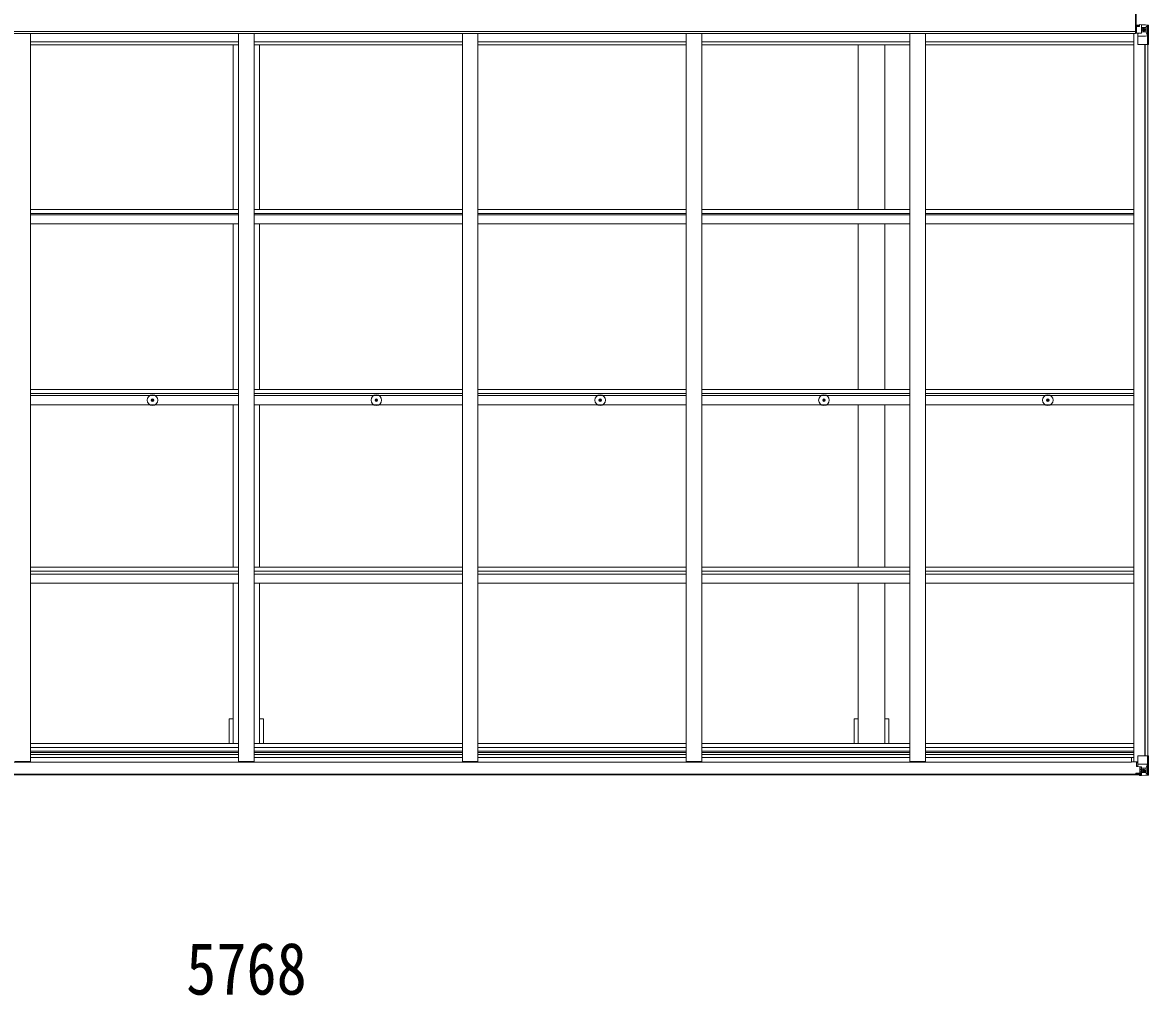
# Model space of a CAD drawing. Units: millimetres at full size, sheet at 1:35; details may follow other scales. Extents: x -9783 to 9892, y -6828 to 6752.
# Drawn here: x 2658 to 6260, y 456 to 3568 of the extents above; entities that cross this region are included whole.
import ezdxf
from ezdxf.enums import TextEntityAlignment as Align

# ---------------------------------------------------------------- set-up
doc = ezdxf.new("R2010")
doc.units = ezdxf.units.MM
doc.header["$LTSCALE"] = 35
for name, color, linetype, lineweight in [('0-1_本体', 4, 'Continuous', 9), ('0-2_部品', 7, 'Continuous', 9), ('0-3_ELV2', 3, 'Continuous', 9), ('0-A_寸法', 6, 'Continuous', 9)]:
    doc.layers.add(name, color=color, linetype=linetype, lineweight=lineweight)
doc.styles.add('ＭＳ ゴシック', font='')
doc.styles.get('ＭＳ ゴシック').set_extended_font_data('MS Gothic')

msp = doc.modelspace()

# ---------------------------------------------------------------- linework, layer by layer
at = {"layer": '0-1_本体'}
for p, q in [((6218.57, 3539.34), (529.57, 3539.62)), ((6218.57, 3532.65), (529.57, 3532.65)), ((2683.07, 3532.65), (2683.07, 1204.19)), ((3349.07, 3534.3), (3349.07, 1204.19)), ((3399.07, 3534.3), (3399.07, 1204.19)), ((4065.07, 3532.65), (4065.07, 1204.19)), ((4115.07, 3532.65), (4115.07, 1204.19)), ((4781.07, 3532.65), (4781.07, 1204.19)), ((4831.07, 3532.65), (4831.07, 1204.19)), ((5497.07, 3532.65), (5497.07, 1204.19)), ((5547.07, 3532.65), (5547.07, 1204.19)), ((6213.07, 3532.65), (6213.07, 1203.77)), ((6218.57, 3532.65), (6218.57, 3536.28)), ((6218.57, 3534.32), (6222.11, 3534.32)), ((6221.07, 3559.75), (6231.57, 3559.75)), ((2683.07, 3506.21), (3349.07, 3506.21)), ((2683.07, 3497.08), (3349.07, 3497.08)), ((3331.57, 3497.08), (3331.57, 2970.21)), ((3399.07, 3506.21), (4065.07, 3506.21)), ((3399.07, 3497.08), (4065.07, 3497.08)), ((3416.57, 3497.08), (3416.57, 2970.21)), ((4115.07, 3506.21), (4781.07, 3506.21)), ((4115.07, 3497.08), (4781.07, 3497.08)), ((4831.07, 3506.21), (5497.07, 3506.21)), ((4831.07, 3497.08), (5497.07, 3497.08)), ((5331.57, 3497.08), (5331.57, 2970.21)), ((5416.57, 3497.08), (5416.57, 2970.21)), ((5547.07, 3506.21), (6213.07, 3506.21)), ((5547.07, 3497.08), (6213.07, 3497.08)), ((6248.37, 3497.95), (6248.37, 1222.86)), ((6249.07, 3497.95), (6249.07, 1222.86)), ((6258.07, 3497.95), (6258.07, 1222.86)), ((2683.07, 2970.21), (3349.07, 2970.21)), ((2683.07, 2957.18), (3349.07, 2957.18)), ((3399.07, 2970.21), (4065.07, 2970.21)), ((3399.07, 2957.18), (4065.07, 2957.18)), ((4115.07, 2970.21), (4781.07, 2970.21)), ((4115.07, 2957.18), (4781.07, 2957.18)), ((4831.07, 2970.21), (5497.07, 2970.21)), ((4831.07, 2957.18), (5497.07, 2957.18)), ((5547.07, 2970.21), (6213.07, 2970.21)), ((5547.07, 2957.18), (6213.07, 2957.18)), ((2683.07, 2953.4), (3349.07, 2953.4)), ((2683.07, 2923.6), (3349.07, 2923.6)), ((3331.57, 2923.6), (3331.57, 2394.74)), ((3399.07, 2953.4), (4065.07, 2953.4)), ((3399.07, 2923.6), (4065.07, 2923.6)), ((3416.57, 2923.6), (3416.57, 2394.74)), ((4115.07, 2953.4), (4781.07, 2953.4)), ((4115.07, 2923.6), (4781.07, 2923.6)), ((4831.07, 2953.4), (5497.07, 2953.4)), ((4831.07, 2923.6), (5497.07, 2923.6)), ((5331.57, 2923.6), (5331.57, 2394.74)), ((5416.57, 2923.6), (5416.57, 2394.74)), ((5547.07, 2953.4), (6213.07, 2953.4)), ((5547.07, 2923.6), (6213.07, 2923.6)), ((2683.07, 2394.74), (3349.07, 2394.74)), ((2683.07, 2381.76), (3349.07, 2381.76)), ((3399.07, 2394.74), (4065.07, 2394.74)), ((3399.07, 2381.76), (4065.07, 2381.76)), ((4115.07, 2394.74), (4781.07, 2394.74)), ((4115.07, 2381.76), (4781.07, 2381.76)), ((4831.07, 2394.74), (5497.07, 2394.74)), ((4831.07, 2381.76), (5497.07, 2381.76)), ((5547.07, 2394.74), (6213.07, 2394.74)), ((5547.07, 2381.76), (6213.07, 2381.76)), ((2683.07, 2374.63), (3349.07, 2374.63)), ((2683.07, 2345.19), (3349.07, 2345.19)), ((3331.57, 2345.19), (3331.57, 1826.31)), ((3399.07, 2374.63), (4065.07, 2374.63)), ((3399.07, 2345.19), (4065.07, 2345.19)), ((3416.57, 2345.19), (3416.57, 1826.31)), ((4115.07, 2374.63), (4781.07, 2374.63)), ((4115.07, 2345.19), (4781.07, 2345.19)), ((4831.07, 2374.63), (5497.07, 2374.63)), ((4831.07, 2345.19), (5497.07, 2345.19)), ((5331.57, 2345.19), (5331.57, 1826.31)), ((5416.57, 2345.19), (5416.57, 1826.31)), ((5547.07, 2374.63), (6213.07, 2374.63)), ((5547.07, 2345.19), (6213.07, 2345.19)), ((2683.07, 1826.31), (3349.07, 1826.31)), ((2683.07, 1813.45), (3349.07, 1813.45)), ((2683.07, 1803.34), (3349.07, 1803.34)), ((3399.07, 1826.31), (4065.07, 1826.31)), ((3399.07, 1813.45), (4065.07, 1813.45)), ((3399.07, 1803.34), (4065.07, 1803.34)), ((4115.07, 1826.31), (4781.07, 1826.31)), ((4115.07, 1813.45), (4781.07, 1813.45)), ((4115.07, 1803.34), (4781.07, 1803.34)), ((4831.07, 1826.31), (5497.07, 1826.31)), ((4831.07, 1813.45), (5497.07, 1813.45)), ((4831.07, 1803.34), (5497.07, 1803.34)), ((5547.07, 1826.31), (6213.07, 1826.31)), ((5547.07, 1813.45), (6213.07, 1813.45)), ((5547.07, 1803.34), (6213.07, 1803.34)), ((2683.07, 1774.38), (3349.07, 1774.38)), ((3331.57, 1774.38), (3331.57, 1261.59)), ((3399.07, 1774.38), (4065.07, 1774.38)), ((3416.57, 1774.38), (3416.57, 1261.59)), ((4115.07, 1774.38), (4781.07, 1774.38)), ((4831.07, 1774.38), (5497.07, 1774.38)), ((5331.57, 1774.38), (5331.57, 1261.59)), ((5416.57, 1774.38), (5416.57, 1261.59)), ((5547.07, 1774.38), (6213.07, 1774.38)), ((3429.07, 1340.59), (3416.57, 1340.59)), ((3429.07, 1340.59), (3429.07, 1261.59)), ((5429.07, 1340.59), (5416.57, 1340.59)), ((5429.07, 1340.59), (5429.07, 1261.59)), ((2683.07, 1261.59), (3349.07, 1261.59)), ((3399.07, 1261.59), (4065.07, 1261.59)), ((4115.07, 1261.59), (4781.07, 1261.59)), ((4831.07, 1261.59), (5497.07, 1261.59)), ((5547.07, 1261.59), (6213.07, 1261.59)), ((2683.07, 1248.77), (3349.07, 1248.77)), ((2683.07, 1237.42), (3349.07, 1237.42)), ((2683.07, 1233.63), (3349.07, 1233.63)), ((2683.07, 1226.56), (3349.07, 1226.56)), ((3399.07, 1248.77), (4065.07, 1248.77)), ((3399.07, 1237.42), (4065.07, 1237.42)), ((3399.07, 1233.63), (4065.07, 1233.63)), ((3399.07, 1226.56), (4065.07, 1226.56)), ((4115.07, 1248.77), (4781.07, 1248.77)), ((4115.07, 1237.42), (4781.07, 1237.42)), ((4115.07, 1233.63), (4781.07, 1233.63)), ((4115.07, 1226.56), (4781.07, 1226.56)), ((4831.07, 1248.77), (5497.07, 1248.77)), ((4831.07, 1237.42), (5497.07, 1237.42)), ((4831.07, 1233.63), (5497.07, 1233.63)), ((4831.07, 1226.56), (5497.07, 1226.56)), ((5547.07, 1248.77), (6213.07, 1248.77)), ((5547.07, 1237.42), (6213.07, 1237.42)), ((5547.07, 1233.63), (6213.07, 1233.63)), ((5547.07, 1226.56), (6213.07, 1226.56)), ((542.57, 1202.13), (6205.57, 1202.13)), ((2633.07, 1204.19), (2683.07, 1204.19)), ((2683.07, 1217.2), (3349.07, 1217.2)), ((3349.07, 1204.19), (3399.07, 1204.19)), ((3399.07, 1217.2), (4065.07, 1217.2)), ((4065.07, 1204.19), (4115.07, 1204.19)), ((4115.07, 1217.2), (4781.07, 1217.2)), ((4781.07, 1204.19), (4831.07, 1204.19)), ((4831.07, 1217.2), (5497.07, 1217.2)), ((5497.07, 1204.19), (5547.07, 1204.19)), ((5547.07, 1217.2), (6213.07, 1217.2)), ((6205.57, 1217.2), (6205.57, 1202.13)), ((6226.07, 1203.77), (6213.07, 1203.77)), ((511.57, 1163.92), (6236.57, 1163.92)), ((511.57, 1161.86), (6236.57, 1161.86))]:
    msp.add_line(p, q, dxfattribs=at)
for points in [[(3331.57, 1340.59), (3319.07, 1340.59), (3319.07, 1261.59)], [(5331.57, 1340.59), (5319.07, 1340.59), (5319.07, 1261.59)]]:
    msp.add_lwpolyline(points, dxfattribs=at)
at = {"layer": '0-2_部品'}
for p, q in [((3071.71, 2360.56), (3072.82, 2360.58)), ((3071.71, 2359.56), (3072.82, 2359.54)), ((3072.82, 2360.58), (3073.33, 2360.68)), ((3072.82, 2359.54), (3073.33, 2359.44)), ((3073.43, 2361.2), (3073.33, 2360.68)), ((3073.43, 2358.92), (3073.33, 2359.44)), ((3073.45, 2362.3), (3073.43, 2361.2)), ((3073.45, 2357.81), (3073.43, 2358.92)), ((3074.45, 2362.3), (3074.47, 2361.2)), ((3074.45, 2357.81), (3074.47, 2358.92)), ((3074.47, 2361.2), (3074.57, 2360.68)), ((3074.47, 2358.92), (3074.57, 2359.44)), ((3075.09, 2360.58), (3074.57, 2360.68)), ((3075.09, 2359.54), (3074.57, 2359.44)), ((3076.2, 2360.56), (3075.09, 2360.58)), ((3076.2, 2359.56), (3075.09, 2359.54)), ((3787.71, 2360.56), (3788.82, 2360.58)), ((3787.71, 2359.56), (3788.82, 2359.54)), ((3788.82, 2360.58), (3789.33, 2360.68)), ((3788.82, 2359.54), (3789.33, 2359.44)), ((3789.43, 2361.2), (3789.33, 2360.68)), ((3789.43, 2358.92), (3789.33, 2359.44)), ((3789.45, 2362.3), (3789.43, 2361.2)), ((3789.45, 2357.81), (3789.43, 2358.92)), ((3790.45, 2362.3), (3790.47, 2361.2)), ((3790.45, 2357.81), (3790.47, 2358.92)), ((3790.47, 2361.2), (3790.57, 2360.68)), ((3790.47, 2358.92), (3790.57, 2359.44)), ((3791.09, 2360.58), (3790.57, 2360.68)), ((3791.09, 2359.54), (3790.57, 2359.44)), ((3792.2, 2360.56), (3791.09, 2360.58)), ((3792.2, 2359.56), (3791.09, 2359.54)), ((4503.71, 2360.56), (4504.82, 2360.58)), ((4503.71, 2359.56), (4504.82, 2359.54)), ((4504.82, 2360.58), (4505.33, 2360.68)), ((4504.82, 2359.54), (4505.33, 2359.44)), ((4505.43, 2361.2), (4505.33, 2360.68)), ((4505.43, 2358.92), (4505.33, 2359.44)), ((4505.45, 2362.3), (4505.43, 2361.2)), ((4505.45, 2357.81), (4505.43, 2358.92)), ((4506.45, 2362.3), (4506.47, 2361.2)), ((4506.45, 2357.81), (4506.47, 2358.92)), ((4506.47, 2361.2), (4506.57, 2360.68)), ((4506.47, 2358.92), (4506.57, 2359.44)), ((4507.09, 2360.58), (4506.57, 2360.68)), ((4507.09, 2359.54), (4506.57, 2359.44)), ((4508.2, 2360.56), (4507.09, 2360.58)), ((4508.2, 2359.56), (4507.09, 2359.54)), ((5219.71, 2360.56), (5220.82, 2360.58)), ((5219.71, 2359.56), (5220.82, 2359.54)), ((5220.82, 2360.58), (5221.33, 2360.68)), ((5220.82, 2359.54), (5221.33, 2359.44)), ((5221.43, 2361.2), (5221.33, 2360.68)), ((5221.43, 2358.92), (5221.33, 2359.44)), ((5221.45, 2362.3), (5221.43, 2361.2)), ((5221.45, 2357.81), (5221.43, 2358.92)), ((5222.45, 2362.3), (5222.47, 2361.2)), ((5222.45, 2357.81), (5222.47, 2358.92)), ((5222.47, 2361.2), (5222.57, 2360.68)), ((5222.47, 2358.92), (5222.57, 2359.44)), ((5223.09, 2360.58), (5222.57, 2360.68)), ((5223.09, 2359.54), (5222.57, 2359.44)), ((5224.2, 2360.56), (5223.09, 2360.58)), ((5224.2, 2359.56), (5223.09, 2359.54)), ((5935.71, 2360.56), (5936.82, 2360.58)), ((5935.71, 2359.56), (5936.82, 2359.54)), ((5936.82, 2360.58), (5937.33, 2360.68)), ((5936.82, 2359.54), (5937.33, 2359.44)), ((5937.43, 2361.2), (5937.33, 2360.68)), ((5937.43, 2358.92), (5937.33, 2359.44)), ((5937.45, 2362.3), (5937.43, 2361.2)), ((5937.45, 2357.81), (5937.43, 2358.92)), ((5938.45, 2362.3), (5938.47, 2361.2)), ((5938.45, 2357.81), (5938.47, 2358.92)), ((5938.47, 2361.2), (5938.57, 2360.68)), ((5938.47, 2358.92), (5938.57, 2359.44)), ((5939.09, 2360.58), (5938.57, 2360.68)), ((5939.09, 2359.54), (5938.57, 2359.44)), ((5940.2, 2360.56), (5939.09, 2360.58)), ((5940.2, 2359.56), (5939.09, 2359.54)), ((6205.57, 1203.17), (6226.07, 1203.17)), ((6221.57, 1203.17), (6221.57, 1187.99)), ((6221.57, 1199.86), (6226.07, 1199.86)), ((6222.57, 1189.71), (6221.57, 1189.71)), ((6226.07, 1221.86), (6226.07, 1188.76)), ((6250.07, 1196.19), (6226.07, 1196.19)), ((6257.23, 1222.86), (6227.07, 1222.86)), ((6256.68, 1195.97), (6250.07, 1196.19)), ((6256.68, 1195.97), (6252.54, 1183.89)), ((6257.23, 1222.86), (6257.23, 1162.27)), ((6220.07, 1166.84), (6220.07, 1166.72)), ((6220.07, 1165.16), (6220.07, 1166.72)), ((6220.07, 1165.16), (6220.07, 1164.15)), ((6221.07, 1165.16), (6220.07, 1165.16)), ((6221.07, 1164.15), (6221.07, 1165.16)), ((6226.07, 1165.16), (6221.07, 1165.16)), ((6221.57, 1187.99), (6222.57, 1187.98)), ((6226.62, 1187.94), (6222.57, 1187.98)), ((6226.27, 1161.66), (6224.58, 1162.09)), ((6226.07, 1166.76), (6236.07, 1166.85)), ((6226.07, 1166.76), (6226.07, 1165.16)), ((6226.27, 1161.66), (6226.57, 1161.66)), ((6226.57, 1161.66), (6226.57, 1162.09)), ((6226.9, 1188.5), (6237.24, 1186.84)), ((6226.9, 1187.86), (6226.9, 1188.5)), ((6237.24, 1186.21), (6226.9, 1187.86)), ((6228.07, 1164.92), (6236.07, 1164.92)), ((6228.07, 1164.9), (6236.07, 1164.9)), ((6231.57, 1161.27), (6231.57, 1162.09)), ((6231.57, 1161.27), (6236.57, 1161.36)), ((6231.57, 1160.86), (6231.57, 1161.27)), ((6231.57, 1160.86), (6231.57, 1160.34)), ((6238.07, 1160.74), (6231.57, 1160.34)), ((6231.57, 1160.34), (6231.57, 1159.46)), ((6231.57, 1159.46), (6238.07, 1159.86)), ((6232.57, 1186.96), (6232.57, 1167.22)), ((6232.57, 1179.06), (6236.57, 1179.06)), ((6232.57, 1170.85), (6236.57, 1170.85)), ((6232.57, 1167.22), (6232.57, 1166.99)), ((6236.46, 1167.22), (6232.57, 1167.22)), ((6236.07, 1167.01), (6236.07, 1166.85)), ((6236.07, 1166.85), (6236.07, 1165.92)), ((6236.07, 1166.85), (6236.07, 1166.85)), ((6236.07, 1165.92), (6236.57, 1165.92)), ((6236.07, 1165.92), (6236.07, 1164.92)), ((6236.07, 1164.92), (6236.07, 1164.9)), ((6236.57, 1182.66), (6238.07, 1182.66)), ((6236.57, 1169.1), (6238.07, 1169.1)), ((6236.57, 1165.56), (6238.07, 1165.56)), ((6237.24, 1186.84), (6237.24, 1186.21)), ((6250.07, 1182.66), (6238.07, 1182.66)), ((6239.07, 1169.1), (6238.07, 1169.1)), ((6250.07, 1169.1), (6238.07, 1169.1)), ((6238.07, 1159.97), (6250.07, 1160.75)), ((6244.59, 1176.3), (6244.59, 1177.26)), ((6250.07, 1182.66), (6250.07, 1182.66)), ((6250.07, 1182.66), (6252.4, 1182.62)), ((6252.4, 1169.15), (6250.07, 1169.09)), ((6250.16, 1160.76), (6258.08, 1161.23)), ((6252.4, 1182.62), (6252.4, 1169.15)), ((6253.26, 1165.65), (6255.99, 1161.98)), ((6257.22, 1162.2), (6257.23, 1162.27)), ((6259.13, 1161.19), (6259.13, 1161.15)), ((6259.13, 1161.14), (6259.13, 1161.14)), ((6260.07, 1162.15), (6260.07, 1162.18))]:
    msp.add_line(p, q, dxfattribs=at)
for points in [[(6222.57, 1187.98), (6222.57, 1189.71), (6226.07, 1189.73)], [(6260.07, 1162.18), (6260.07, 1222.86), (6257.23, 1222.86)], [(6226.07, 1166.76), (6226.07, 1166.77), (6220.07, 1166.72)], [(6221.07, 1166.88), (6236.07, 1167.01), (6236.07, 1167.01)], [(6236.07, 1165.92), (6228.07, 1165.92), (6228.07, 1164.15)], [(6231.57, 1160.86), (6236.57, 1160.86), (6236.57, 1186.32)], [(6259.13, 1161.14), (6250.07, 1160.59), (6238.07, 1159.86), (6238.07, 1185.95)], [(6243.63, 1174.38), (6242.67, 1174.38), (6242.67, 1175.34), (6243.63, 1175.34)], [(6244.59, 1177.26), (6245.55, 1177.26), (6245.55, 1176.3)], [(6245.55, 1173.42), (6245.55, 1172.46), (6244.59, 1172.46), (6244.59, 1173.42)], [(6246.51, 1175.34), (6247.47, 1175.34), (6247.47, 1174.38), (6246.51, 1174.38)]]:
    msp.add_lwpolyline(points, dxfattribs=at)
for centre, radius in [((3073.95, 2360.06), 17), ((3073.95, 2360.06), 4), ((3789.95, 2360.06), 17), ((3789.95, 2360.06), 4), ((4505.95, 2360.06), 17), ((4505.95, 2360.06), 4), ((5221.95, 2360.06), 17), ((5221.95, 2360.06), 4), ((5937.95, 2360.06), 17), ((5937.95, 2360.06), 4), ((6245.07, 1174.86), 5.3)]:
    msp.add_circle(centre, radius, dxfattribs=at)
for centre, radius, start, end in [((3073.95, 2360.06), 2.3, 167.44414, 192.55586), ((3073.95, 2360.06), 2.3, 77.44414, 102.55586), ((3073.95, 2360.06), 2.3, 257.44414, 282.55586), ((3073.95, 2360.06), 2.3, 347.44414, 12.55586), ((3789.95, 2360.06), 2.3, 167.44414, 192.55586), ((3789.95, 2360.06), 2.3, 77.44414, 102.55586), ((3789.95, 2360.06), 2.3, 257.44414, 282.55586), ((3789.95, 2360.06), 2.3, 347.44414, 12.55586), ((4505.95, 2360.06), 2.3, 167.44414, 192.55586), ((4505.95, 2360.06), 2.3, 77.44414, 102.55586), ((4505.95, 2360.06), 2.3, 257.44414, 282.55586), ((4505.95, 2360.06), 2.3, 347.44414, 12.55586), ((5221.95, 2360.06), 2.3, 167.44414, 192.55586), ((5221.95, 2360.06), 2.3, 77.44414, 102.55586), ((5221.95, 2360.06), 2.3, 257.44414, 282.55586), ((5221.95, 2360.06), 2.3, 347.44414, 12.55586), ((5937.95, 2360.06), 2.3, 167.44414, 192.55586), ((5937.95, 2360.06), 2.3, 77.44414, 102.55586), ((5937.95, 2360.06), 2.3, 257.44414, 282.55586), ((5937.95, 2360.06), 2.3, 347.44414, 12.55586), ((6227.07, 1221.86), 1, 90, 180), ((6227.01, 1189.43), 0.937, 182.32209, 263.26766), ((6227.01, 1188.8), 0.937, 182.32209, 263.26766), ((6220.93, 1159.2), 7.69, 88.96999, 96.43426), ((6236.07, 1167.35), 0.5, 270.52895, 0.04464), ((6236.07, 1164.42), 0.5, 0.00109, 90.00109), ((6236.07, 1164.4), 0.5, 359.99802, 89.99691), ((6236.06, 1167.53), 0.513, 271.88028, 1.04707), ((6237.13, 1185.91), 0.937, 2.32209, 83.26766), ((6237.13, 1185.28), 0.937, 2.32209, 83.26766), ((6243.63, 1176.3), 0.96, 270, 0), ((6243.63, 1173.42), 0.96, 0, 90), ((6246.51, 1176.3), 0.96, 180, 270), ((6246.51, 1173.42), 0.96, 90, 180), ((6255.94, 1162.15), 1.28, 311.17831, 2.45895), ((6257.92, 1148.54), 12.7, 89.24466, 95.10311), ((6259.07, 1162.18), 0.999, 273.4424, 359.95083), ((6259.07, 1162.15), 0.999, 273.4424, 359.95083), ((6259.07, 1162.14), 1, 273.50017, 0.00079)]:
    msp.add_arc(centre, radius, start, end, dxfattribs=at)
for centre, major_axis, ratio, start_param, end_param in [((6255.96, 1193.63), (-0.85, -2.32), 0.403757, 2.3087461, 3.2744049), ((6331.82, 1169.1), (-81.75, 0), 0.061163, 0, 0.0007725), ((6255.27, 1169.23), (-0.03, -5), 0.573921, 4.7320603, 5.5159136), ((6253.81, 1182.6), (0, -3), 0.468246, 4.2703918, 4.7058971), ((6256.94, 1164.16), (0.02, -3), 0.466854, 5.5234897, 6.1575023), ((6257.13, 1161.07), (-2, -0.12), 0.060933, 3.1378449, 4.2119296), ((6058.13, 1148.83), (-201, -12.36), 0.060933, 3.1373463, 3.1378449)]:
    msp.add_ellipse(centre, major_axis=major_axis, ratio=ratio, start_param=start_param, end_param=end_param, dxfattribs=at)
at = {"layer": '0-3_ELV2'}
for p, q in [((6221.57, 3535.34), (6221.57, 3555.49)), ((6222.57, 3556.21), (6231.57, 3556.26)), ((6231.57, 3534.39), (6222.57, 3534.43)), ((6226.07, 3499.18), (6226.07, 3532.28)), ((6234.55, 3534.39), (6226.9, 3533.17)), ((6226.9, 3532.54), (6237.24, 3534.19)), ((6226.9, 3533.17), (6226.9, 3532.54)), ((6231.57, 3561.58), (6231.57, 3555.63)), ((6238.07, 3534.39), (6231.57, 3534.39)), ((6237.24, 3534.19), (6237.24, 3534.39)), ((6238.07, 3534.39), (6238.07, 3561.18)), ((6238.07, 3561.07), (6250.07, 3560.28)), ((6250.07, 3551.94), (6238.07, 3551.94)), ((6238.07, 3538.38), (6250.07, 3538.38)), ((6245.55, 3544.74), (6245.55, 3543.78)), ((6252.4, 3551.88), (6250.07, 3551.94)), ((6250.07, 3538.38), (6252.4, 3538.41)), ((6250.07, 3538.38), (6250.07, 3538.38)), ((6250.16, 3560.28), (6258.08, 3559.8)), ((6252.4, 3538.41), (6252.4, 3551.88)), ((6256.68, 3525.06), (6252.54, 3537.15)), ((6253.26, 3555.39), (6255.99, 3559.06)), ((6257.22, 3558.83), (6257.23, 3558.76)), ((6257.23, 3498.18), (6257.23, 3558.76)), ((6259.13, 3559.85), (6259.13, 3559.89)), ((6260.07, 3558.89), (6260.07, 3498.18)), ((6250.07, 3524.85), (6226.07, 3524.85)), ((6260.07, 3498.18), (6227.07, 3498.18)), ((6256.68, 3525.06), (6250.07, 3524.85))]:
    msp.add_line(p, q, dxfattribs=at)
for points in [[(6219.57, 3536.51), (6218.57, 3536.51), (6218.57, 3599.51), (6219.57, 3599.51)], [(6221.57, 3555.49), (6221.58, 3555.6), (6231.57, 3555.63)], [(6259.13, 3559.89), (6250.07, 3560.45), (6231.57, 3561.58)], [(6243.63, 3545.7), (6242.67, 3545.7), (6242.67, 3546.66), (6243.63, 3546.66)], [(6244.59, 3547.62), (6244.59, 3548.58), (6245.55, 3548.58), (6245.55, 3547.62)], [(6245.55, 3543.78), (6244.59, 3543.78), (6244.59, 3544.74)], [(6246.51, 3546.66), (6247.47, 3546.66), (6247.47, 3545.7), (6246.51, 3545.7)]]:
    msp.add_lwpolyline(points, dxfattribs=at)
msp.add_lwpolyline([(6219.57, 3536.51), (6219.57, 3599.51), (6221.07, 3599.51), (6221.07, 3536.51)], close=True, dxfattribs=at)
msp.add_circle((6245.07, 3546.18), 5.3, dxfattribs=at)
for centre, radius, start, end in [((6227.01, 3532.24), 0.937, 96.73234, 177.67791), ((6227.01, 3531.61), 0.937, 96.73234, 177.67791), ((6237.13, 3535.12), 0.937, 276.73234, 309.06602), ((6243.63, 3547.62), 0.96, 270, 0), ((6243.63, 3544.74), 0.96, 0, 90), ((6246.51, 3547.62), 0.96, 180, 270), ((6246.51, 3544.74), 0.96, 90, 180), ((6255.94, 3558.89), 1.28, 357.54105, 48.82169), ((6257.92, 3572.5), 12.7, 264.89689, 270.75534), ((6259.07, 3558.89), 0.999, 0.04917, 86.5576), ((6259.07, 3558.89), 1, 359.99921, 86.49983), ((6259.07, 3558.85), 0.999, 0.04917, 86.5576), ((6227.07, 3499.18), 1, 180, 270)]:
    msp.add_arc(centre, radius, start, end, dxfattribs=at)
for centre, major_axis, ratio, start_param, end_param in [((6222.57, 3535.33), (-1, 0.021), 0.906239, 0.0187047, 1.589501), ((6222.57, 3555.5), (-1, -0.012), 0.707053, 4.7036637, 6.124411), ((6331.82, 3551.94), (-81.75, 0), 0.061163, 6.2824128, 6.2831853), ((6255.27, 3551.8), (-0.03, 5), 0.573921, 0.7672717, 1.551125), ((6253.81, 3538.43), (0, 3), 0.468246, 1.5772882, 2.0127935), ((6256.94, 3556.87), (0.02, 3), 0.466854, 0.125683, 0.7596956), ((6257.13, 3559.97), (-2, 0.12), 0.060933, 2.0712557, 3.1453404), ((6058.13, 3572.2), (-201, 12.36), 0.060933, 3.1453404, 3.145839), ((6255.96, 3527.41), (-0.85, 2.32), 0.403757, 3.0087805, 3.9744392)]:
    msp.add_ellipse(centre, major_axis=major_axis, ratio=ratio, start_param=start_param, end_param=end_param, dxfattribs=at)

# ---------------------------------------------------------------- texts
at = {"layer": '0-A_寸法', "color": 7, "style": 'ＭＳ ゴシック', "width": 0.85}
msp.add_text('5768', height=166.8, dxfattribs=at).set_placement((3181.57, 408.68), align=Align.BOTTOM_LEFT)

doc.saveas('drawing.dxf')
